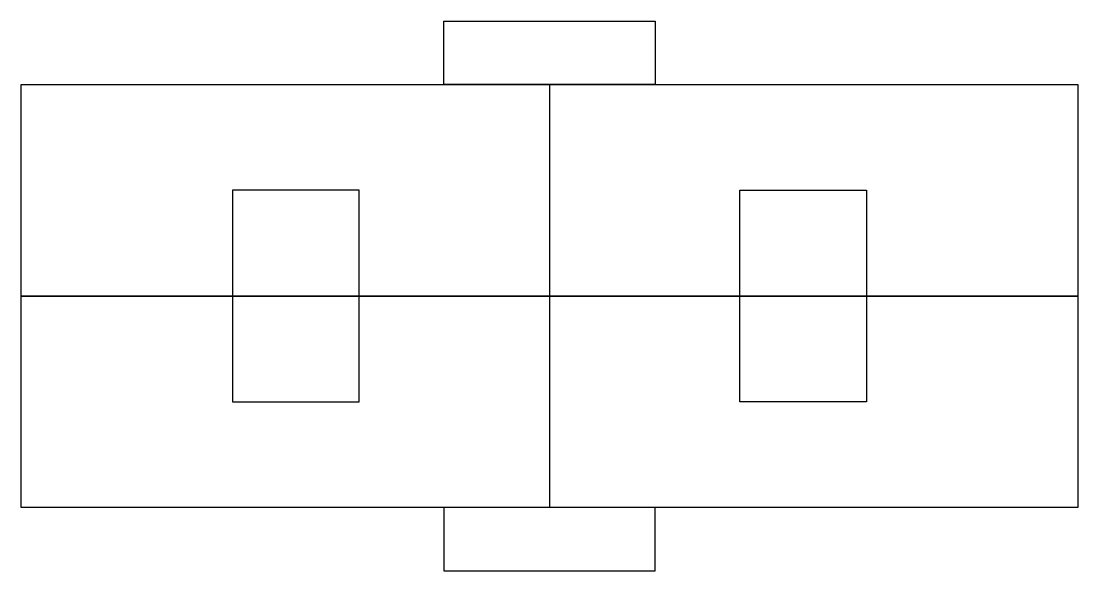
# Model space of a CAD drawing. Header units: millimetres. Extents: x 0 to 50, y -3 to 23.
import ezdxf

# ---------------------------------------------------------------- set-up
doc = ezdxf.new("R2010")
doc.units = ezdxf.units.MM
doc.layers.get('0').update_dxf_attribs({"linetype": 'CONTINUOUS'})

msp = doc.modelspace()

# ---------------------------------------------------------------- linework, layer by layer
for p, q in [((25, 20), (25, 0)), ((0, 10), (50, 10)), ((50, 10), (0, 10))]:
    msp.add_line(p, q)
for points in [[(30, 20), (20, 20), (20, 23), (30, 23)], [(50, 0), (0, 0), (0, 20), (50, 20)], [(16, 15), (10, 15), (10, 5), (16, 5)], [(40, 15), (40, 5), (34, 5), (34, 15)], [(30, 0), (20, 0), (20, -3), (30, -3)]]:
    msp.add_lwpolyline(points, close=True)

doc.saveas('drawing.dxf')
